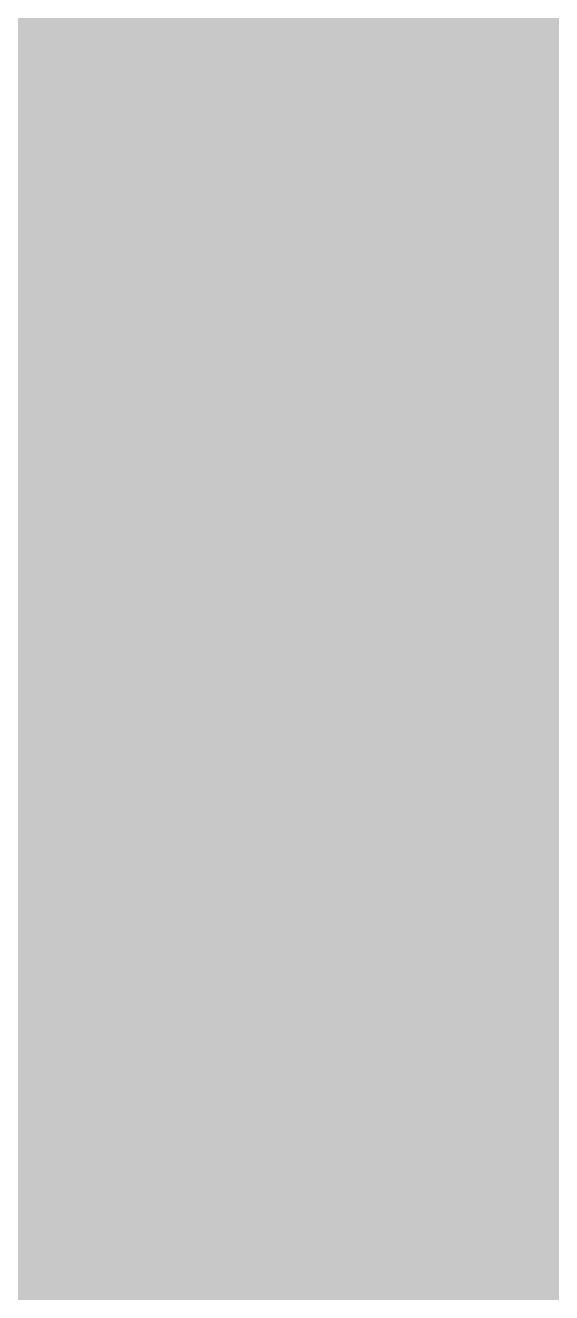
# Model space of a CAD drawing. Header units: inches. Extents: x 1 to 35.5, y 1 to 35.6.
# Drawn here: x 21.449 to 22.026, y 3.776 to 5.165 of the extents above; entities that cross this region are included whole.
import ezdxf

# ---------------------------------------------------------------- set-up
doc = ezdxf.new("R2010")
doc.units = ezdxf.units.IN
for name, color, linetype in [('Bottom Layer', 76, 'Continuous'), ('Bottom Layer 1', 5, 'Continuous'), ('Bottom Solder', 6, 'Continuous'), ('Mechanical 2', 216, 'Continuous'), ('Multi-Layer', 9, 'Continuous'), ('Pad Holes', 156, 'Continuous'), ('Top Layer', 16, 'Continuous'), ('Top Layer 1', 1, 'Continuous'), ('Top Solder', 216, 'Continuous')]:
    doc.layers.add(name, color=color, linetype=linetype)

msp = doc.modelspace()

# ---------------------------------------------------------------- hatches: boundary and pattern name
at = {"layer": 'Bottom Layer'}
h = msp.add_hatch(color=76, dxfattribs=at)
edge = h.paths.add_edge_path()
edge.add_arc((20.775, 4.075), 1.65, 0, 360)
at = {"layer": 'Bottom Layer 1'}
h = msp.add_hatch(color=5, dxfattribs=at)
edge = h.paths.add_edge_path()
edge.add_arc((20.775, 4.075), 1.65, 0, 360)
at = {"layer": 'Bottom Solder'}
h = msp.add_hatch(color=6, dxfattribs=at)
edge = h.paths.add_edge_path()
edge.add_arc((20.775, 4.075), 1.8, 0, 360)
at = {"layer": 'Multi-Layer'}
h = msp.add_hatch(color=9, dxfattribs=at)
edge = h.paths.add_edge_path()
edge.add_arc((20.775, 4.075), 1.65, 0, 360)
at = {"layer": 'Pad Holes'}
h = msp.add_hatch(color=7, dxfattribs=at)
edge = h.paths.add_edge_path()
edge.add_arc((20.775, 4.075), 1.65, 0, 360)
at = {"layer": 'Top Layer'}
h = msp.add_hatch(color=16, dxfattribs=at)
edge = h.paths.add_edge_path()
edge.add_arc((20.775, 4.075), 1.65, 0, 360)
at = {"layer": 'Top Layer 1'}
h = msp.add_hatch(color=1, dxfattribs=at)
edge = h.paths.add_edge_path()
edge.add_arc((20.775, 4.075), 1.65, 0, 360)
at = {"layer": 'Top Solder'}
h = msp.add_hatch(color=216, dxfattribs=at)
edge = h.paths.add_edge_path()
edge.add_arc((20.775, 4.075), 1.8, 0, 360)

# ---------------------------------------------------------------- linework, layer by layer
at = {"layer": 'Mechanical 2'}
msp.add_lwpolyline([(35.125, 18.125, 0.25, 0.25, 1), (1.125, 18.125, 0.25, 0.25, 1)], format="xyseb", close=True, dxfattribs=at)

doc.saveas('drawing.dxf')
